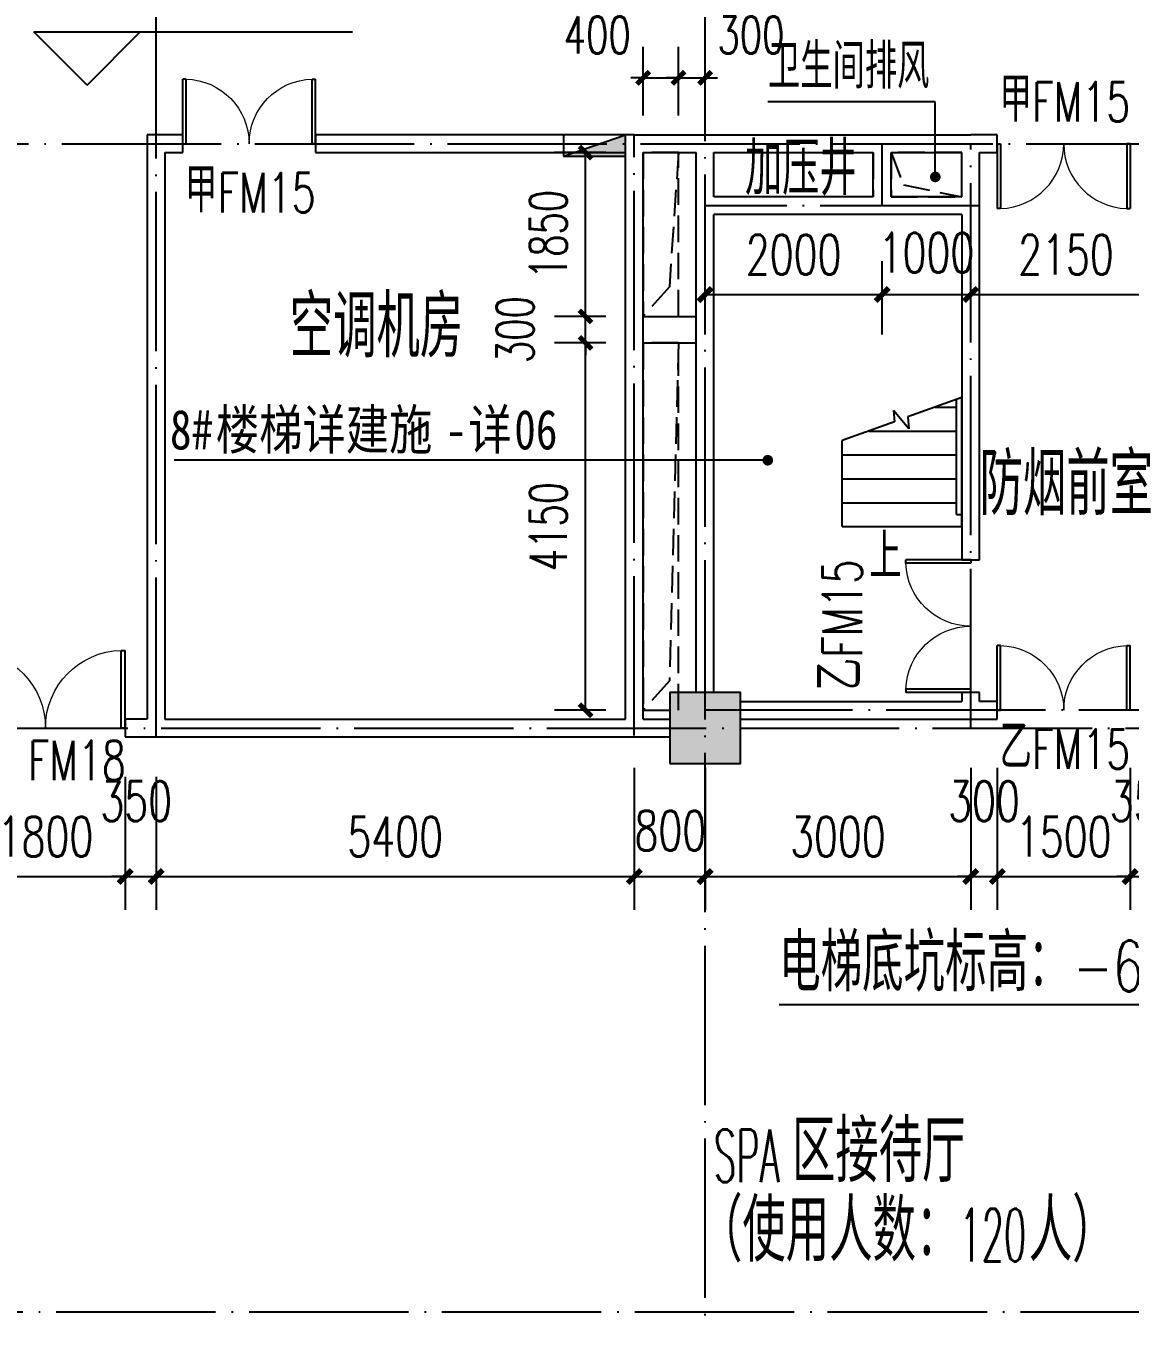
# Model space of a CAD drawing. Extents: x 246015 to 608740, y -108003 to 88400.
# Drawn here: x 398683 to 411154, y -18161 to -3530 of the extents above; entities that cross this region are included whole.
import ezdxf

# ---------------------------------------------------------------- set-up
doc = ezdxf.new("R2010")
doc.units = 0
doc.header["$LTSCALE"] = 3000
doc.header["$MEASUREMENT"] = 0
doc.header["$PDMODE"] = 1
doc.linetypes.add('DASH', pattern=[0.35, 0.25, -0.1])
doc.linetypes.add('DOTE', pattern=[2.42, 2, -0.2, 0.02, -0.2])
doc.layers.get('0').update_dxf_attribs({"linetype": 'CONTINUOUS'})
doc.layers.get('DEFPOINTS').update_dxf_attribs({"linetype": 'CONTINUOUS'})
for name, color, linetype in [('column', 9, 'CONTINUOUS'), ('DIM_ELEV', 3, 'CONTINUOUS'), ('DIM_LEAD', 3, 'CONTINUOUS'), ('DIM_SYMB', 3, 'CONTINUOUS'), ('dote', 1, 'DOTE'), ('PUB_DIM', 3, 'CONTINUOUS'), ('PUB_HATCH', 8, 'CONTINUOUS'), ('PUB_TEXT', 7, 'CONTINUOUS'), ('stair', 2, 'CONTINUOUS'), ('WALL', 9, 'CONTINUOUS'), ('WINDOW', 4, 'CONTINUOUS'), ('WINDOW_TEXT', 7, 'CONTINUOUS'), ('楼板洞口', 4, 'CONTINUOUS'), ('消火栓', 6, 'CONTINUOUS')]:
    doc.layers.add(name, color=color, linetype=linetype)
doc.styles.add('-黑体', font='simhei.ttf', dxfattribs={"width": 0.8})
doc.styles.add('_TCH_DIM', font='SIMPLEX', dxfattribs={"bigfont": 'GBCBIG'})
doc.styles.add('_TCH_WINDOW', font='SIMPLEX', dxfattribs={"bigfont": 'GBCBIG'})
doc.styles.add('DIM_FONT', font='simplex.shx', dxfattribs={"width": 0.7, "bigfont": 'hztxt.shx'})
doc.dimstyles.new('DIMN140', dxfattribs={"dimscale": 1.4, "dimtxt": 300, "dimasz": 100, "dimexe": 250, "dimexo": 300, "dimgap": 150, "dimtad": 1, "dimdec": 0, "dimzin": 0, "dimdsep": 46, "dimtxsty": 'DIM_FONT', "dimblk": 'ARCHTICK', "dimcen": 0.09, "dimclrt": 7, "dimazin": 2, "dimtfac": 1, "dimtdec": 0, "dimtix": 1, "dimtmove": 2, "dimatfit": 3, "dimfxl": 0, "dimtolj": 1, "dimtzin": 0, "dimarcsym": 0})
doc.dimstyles.new('DIMN150', dxfattribs={"dimscale": 1.5, "dimtxt": 300, "dimasz": 100, "dimexe": 250, "dimexo": 300, "dimgap": 150, "dimtad": 1, "dimdec": 0, "dimzin": 0, "dimdsep": 46, "dimtxsty": 'DIM_FONT', "dimblk": 'ARCHTICK', "dimcen": 0.09, "dimclrt": 7, "dimazin": 2, "dimtfac": 1, "dimtdec": 0, "dimtix": 1, "dimtmove": 2, "dimatfit": 3, "dimfxl": 0, "dimtolj": 1, "dimtzin": 0, "dimarcsym": 0})

# ---------------------------------------------------------------- blocks, each defined once
blk = doc.blocks.new('_ARCHTICK')
at = {"color": 0, "linetype": 'ByBlock', "const_width": 0.4}
blk.add_lwpolyline([(-0.5, -0.5), (0.5, 0.5)], dxfattribs=at)
blk = doc.blocks.new('*D394')
at = {"layer": 'DEFPOINTS', "color": 0}
for p in [(406354, -4116), (406054, -4961), (406354, -4961)]:
    blk.add_point(p, dxfattribs=at)
at = {"layer": 'PUB_DIM', "color": 0, "lineweight": -2}
for p, q in [((406054, -4541), (406054, -3766)), ((406354, -4541), (406354, -3766)), ((406054, -4116), (405914, -4116)), ((406054, -4116), (406354, -4116)), ((406354, -4116), (406494, -4116))]:
    blk.add_line(p, q, dxfattribs=at)
at = {"layer": 'PUB_DIM', "color": 0, "lineweight": -2, "xscale": 140, "yscale": 140, "zscale": 140}
blk.add_blockref('_ARCHTICK', (406054, -4116), dxfattribs=at)
at = {"layer": 'PUB_DIM', "color": 0, "lineweight": -2, "xscale": 140, "yscale": 140, "zscale": 140, "rotation": 180}
blk.add_blockref('_ARCHTICK', (406354, -4116), dxfattribs=at)
at = {"layer": 'PUB_DIM', "color": 7, "insert": (406872, -3633), "char_height": 420, "attachment_point": 5, "style": 'DIM_FONT'}
blk.add_mtext('\\A1;300', dxfattribs=at)
blk = doc.blocks.new('*D395')
at = {"layer": 'DEFPOINTS', "color": 0}
for p in [(406054, -4116), (405654, -4961), (406054, -4961)]:
    blk.add_point(p, dxfattribs=at)
at = {"layer": 'PUB_DIM', "color": 0, "lineweight": -2}
for p, q in [((405654, -4541), (405654, -3766)), ((406054, -4541), (406054, -3766)), ((405654, -4116), (405514, -4116)), ((405654, -4116), (406054, -4116)), ((406054, -4116), (406194, -4116))]:
    blk.add_line(p, q, dxfattribs=at)
at = {"layer": 'PUB_DIM', "color": 0, "lineweight": -2, "xscale": 140, "yscale": 140, "zscale": 140}
blk.add_blockref('_ARCHTICK', (405654, -4116), dxfattribs=at)
at = {"layer": 'PUB_DIM', "color": 0, "lineweight": -2, "xscale": 140, "yscale": 140, "zscale": 140, "rotation": 180}
blk.add_blockref('_ARCHTICK', (406054, -4116), dxfattribs=at)
at = {"layer": 'PUB_DIM', "color": 7, "insert": (405136, -3633), "char_height": 420, "attachment_point": 5, "style": 'DIM_FONT'}
blk.add_mtext('\\A1;400', dxfattribs=at)
blk = doc.blocks.new('*D396')
at = {"layer": 'DEFPOINTS', "color": 0}
for p in [(405003, -7111), (405654, -7111), (405654, -11261)]:
    blk.add_point(p, dxfattribs=at)
at = {"layer": 'PUB_DIM', "color": 0, "lineweight": -2}
for p, q in [((405234, -7111), (404653, -7111)), ((405003, -11261), (405003, -7111)), ((405234, -11261), (404653, -11261))]:
    blk.add_line(p, q, dxfattribs=at)
at = {"layer": 'PUB_DIM', "color": 0, "lineweight": -2, "xscale": 140, "yscale": 140, "zscale": 140}
for p, rotation in [((405003, -7111), 90), ((405003, -11261), 270)]:
    blk.add_blockref('_ARCHTICK', p, dxfattribs=dict(at, rotation=rotation))
at = {"layer": 'PUB_DIM', "color": 7, "insert": (404583, -9186), "char_height": 420, "attachment_point": 5, "rotation": 90, "style": 'DIM_FONT'}
blk.add_mtext('\\A1;4150', dxfattribs=at)
blk = doc.blocks.new('*D397')
at = {"layer": 'DEFPOINTS', "color": 0}
for p in [(405003, -6811), (405654, -6811), (405654, -7111)]:
    blk.add_point(p, dxfattribs=at)
at = {"layer": 'PUB_DIM', "color": 0, "lineweight": -2}
for p, q in [((405003, -6811), (405003, -6671)), ((405234, -6811), (404653, -6811)), ((405003, -7111), (405003, -6811)), ((405234, -7111), (404653, -7111)), ((405003, -7111), (405003, -7251))]:
    blk.add_line(p, q, dxfattribs=at)
at = {"layer": 'PUB_DIM', "color": 0, "lineweight": -2, "xscale": 140, "yscale": 140, "zscale": 140}
for p, rotation in [((405003, -6811), 270), ((405003, -7111), 90)]:
    blk.add_blockref('_ARCHTICK', p, dxfattribs=dict(at, rotation=rotation))
at = {"layer": 'PUB_DIM', "color": 7, "insert": (404208, -6961), "char_height": 420, "attachment_point": 5, "rotation": 90, "style": 'DIM_FONT'}
blk.add_mtext('\\A1;300', dxfattribs=at)
blk = doc.blocks.new('*D398')
at = {"layer": 'DEFPOINTS', "color": 0}
for p in [(405003, -4961), (405654, -4961), (405654, -6811)]:
    blk.add_point(p, dxfattribs=at)
at = {"layer": 'PUB_DIM', "color": 0, "lineweight": -2}
for p, q in [((405234, -4961), (404653, -4961)), ((405003, -6811), (405003, -4961)), ((405234, -6811), (404653, -6811))]:
    blk.add_line(p, q, dxfattribs=at)
at = {"layer": 'PUB_DIM', "color": 0, "lineweight": -2, "xscale": 140, "yscale": 140, "zscale": 140}
for p, rotation in [((405003, -4961), 90), ((405003, -6811), 270)]:
    blk.add_blockref('_ARCHTICK', p, dxfattribs=dict(at, rotation=rotation))
at = {"layer": 'PUB_DIM', "color": 7, "insert": (404583, -5886), "char_height": 420, "attachment_point": 5, "rotation": 90, "style": 'DIM_FONT'}
blk.add_mtext('\\A1;1850', dxfattribs=at)
blk = doc.blocks.new('*D659')
at = {"layer": 'DEFPOINTS', "color": 0}
for p in [(405554, -11461), (406354, -11461), (406354, -13139)]:
    blk.add_point(p, dxfattribs=at)
at = {"layer": 'PUB_DIM', "color": 0, "lineweight": -2}
for p, q in [((405554, -11911), (405554, -13514)), ((406354, -11911), (406354, -13514)), ((405554, -13139), (406354, -13139))]:
    blk.add_line(p, q, dxfattribs=at)
at = {"layer": 'PUB_DIM', "color": 0, "lineweight": -2, "xscale": 150, "yscale": 150, "zscale": 150, "rotation": 180}
blk.add_blockref('_ARCHTICK', (405554, -13139), dxfattribs=at)
at = {"layer": 'PUB_DIM', "color": 0, "lineweight": -2, "xscale": 150, "yscale": 150, "zscale": 150}
blk.add_blockref('_ARCHTICK', (406354, -13139), dxfattribs=at)
at = {"layer": 'PUB_DIM', "color": 7, "insert": (405961, -12621), "char_height": 450, "attachment_point": 5, "style": 'DIM_FONT'}
blk.add_mtext('\\A1;800', dxfattribs=at)
blk = doc.blocks.new('*D660')
at = {"layer": 'DEFPOINTS', "color": 0}
for p in [(406354, -11461), (409354, -11461), (409354, -13139)]:
    blk.add_point(p, dxfattribs=at)
at = {"layer": 'PUB_DIM', "color": 0, "lineweight": -2}
for p, q in [((406354, -11911), (406354, -13514)), ((409354, -11911), (409354, -13514)), ((406354, -13139), (409354, -13139))]:
    blk.add_line(p, q, dxfattribs=at)
at = {"layer": 'PUB_DIM', "color": 0, "lineweight": -2, "xscale": 150, "yscale": 150, "zscale": 150, "rotation": 180}
blk.add_blockref('_ARCHTICK', (406354, -13139), dxfattribs=at)
at = {"layer": 'PUB_DIM', "color": 0, "lineweight": -2, "xscale": 150, "yscale": 150, "zscale": 150}
blk.add_blockref('_ARCHTICK', (409354, -13139), dxfattribs=at)
at = {"layer": 'PUB_DIM', "color": 7, "insert": (407854, -12689), "char_height": 450, "attachment_point": 5, "style": 'DIM_FONT'}
blk.add_mtext('\\A1;3000', dxfattribs=at)
blk = doc.blocks.new('*D661')
at = {"layer": 'DEFPOINTS', "color": 0}
for p in [(409354, -11461), (409654, -11461), (409654, -13139)]:
    blk.add_point(p, dxfattribs=at)
at = {"layer": 'PUB_DIM', "color": 0, "lineweight": -2}
for p, q in [((409354, -11911), (409354, -13514)), ((409654, -11911), (409654, -13514)), ((409354, -13139), (409204, -13139)), ((409354, -13139), (409654, -13139)), ((409654, -13139), (409804, -13139))]:
    blk.add_line(p, q, dxfattribs=at)
at = {"layer": 'PUB_DIM', "color": 0, "lineweight": -2, "xscale": 150, "yscale": 150, "zscale": 150}
blk.add_blockref('_ARCHTICK', (409354, -13139), dxfattribs=at)
at = {"layer": 'PUB_DIM', "color": 0, "lineweight": -2, "xscale": 150, "yscale": 150, "zscale": 150, "rotation": 180}
blk.add_blockref('_ARCHTICK', (409654, -13139), dxfattribs=at)
at = {"layer": 'PUB_DIM', "color": 7, "insert": (409504, -12288), "char_height": 450, "attachment_point": 5, "style": 'DIM_FONT'}
blk.add_mtext('\\A1;300', dxfattribs=at)
blk = doc.blocks.new('*D662')
at = {"layer": 'DEFPOINTS', "color": 0}
for p in [(409654, -11461), (411154, -11461), (411154, -13139)]:
    blk.add_point(p, dxfattribs=at)
at = {"layer": 'PUB_DIM', "color": 0, "lineweight": -2}
for p, q in [((409654, -11911), (409654, -13514)), ((411154, -11911), (411154, -13514)), ((409654, -13139), (411154, -13139))]:
    blk.add_line(p, q, dxfattribs=at)
at = {"layer": 'PUB_DIM', "color": 0, "lineweight": -2, "xscale": 150, "yscale": 150, "zscale": 150, "rotation": 180}
blk.add_blockref('_ARCHTICK', (409654, -13139), dxfattribs=at)
at = {"layer": 'PUB_DIM', "color": 0, "lineweight": -2, "xscale": 150, "yscale": 150, "zscale": 150}
blk.add_blockref('_ARCHTICK', (411154, -13139), dxfattribs=at)
at = {"layer": 'PUB_DIM', "color": 7, "insert": (410404, -12689), "char_height": 450, "attachment_point": 5, "style": 'DIM_FONT'}
blk.add_mtext('\\A1;1500', dxfattribs=at)
blk = doc.blocks.new('*D663')
at = {"layer": 'DEFPOINTS', "color": 0}
for p in [(411154, -11461), (411504, -11461), (411504, -13139)]:
    blk.add_point(p, dxfattribs=at)
at = {"layer": 'PUB_DIM', "color": 0, "lineweight": -2}
for p, q in [((411154, -11911), (411154, -13514)), ((411504, -11911), (411504, -13514)), ((411154, -13139), (411004, -13139)), ((411154, -13139), (411504, -13139)), ((411504, -13139), (411654, -13139))]:
    blk.add_line(p, q, dxfattribs=at)
at = {"layer": 'PUB_DIM', "color": 0, "lineweight": -2, "xscale": 150, "yscale": 150, "zscale": 150}
blk.add_blockref('_ARCHTICK', (411154, -13139), dxfattribs=at)
at = {"layer": 'PUB_DIM', "color": 0, "lineweight": -2, "xscale": 150, "yscale": 150, "zscale": 150, "rotation": 180}
blk.add_blockref('_ARCHTICK', (411504, -13139), dxfattribs=at)
at = {"layer": 'PUB_DIM', "color": 7, "insert": (411329, -12288), "char_height": 450, "attachment_point": 5, "style": 'DIM_FONT'}
blk.add_mtext('\\A1;350', dxfattribs=at)
blk = doc.blocks.new('*D667')
at = {"layer": 'DEFPOINTS', "color": 0}
for p in [(408354, -6564), (406354, -7467), (408354, -7467)]:
    blk.add_point(p, dxfattribs=at)
at = {"layer": 'PUB_DIM', "color": 0, "lineweight": -2}
for p, q in [((406354, -7017), (406354, -6189)), ((408354, -7017), (408354, -6189)), ((406354, -6564), (408354, -6564))]:
    blk.add_line(p, q, dxfattribs=at)
at = {"layer": 'PUB_DIM', "color": 0, "lineweight": -2, "xscale": 150, "yscale": 150, "zscale": 150, "rotation": 180}
blk.add_blockref('_ARCHTICK', (406354, -6564), dxfattribs=at)
at = {"layer": 'PUB_DIM', "color": 0, "lineweight": -2, "xscale": 150, "yscale": 150, "zscale": 150}
blk.add_blockref('_ARCHTICK', (408354, -6564), dxfattribs=at)
at = {"layer": 'PUB_DIM', "color": 7, "insert": (407354, -6114), "char_height": 450, "attachment_point": 5, "style": 'DIM_FONT'}
blk.add_mtext('\\A1;2000', dxfattribs=at)
blk = doc.blocks.new('*D668')
at = {"layer": 'DEFPOINTS', "color": 0}
for p in [(409354, -6564), (408354, -7467), (409354, -7467)]:
    blk.add_point(p, dxfattribs=at)
at = {"layer": 'PUB_DIM', "color": 0, "lineweight": -2}
for p, q in [((408354, -7017), (408354, -6189)), ((409354, -7017), (409354, -6189)), ((408354, -6564), (409354, -6564))]:
    blk.add_line(p, q, dxfattribs=at)
at = {"layer": 'PUB_DIM', "color": 0, "lineweight": -2, "xscale": 150, "yscale": 150, "zscale": 150, "rotation": 180}
blk.add_blockref('_ARCHTICK', (408354, -6564), dxfattribs=at)
at = {"layer": 'PUB_DIM', "color": 0, "lineweight": -2, "xscale": 150, "yscale": 150, "zscale": 150}
blk.add_blockref('_ARCHTICK', (409354, -6564), dxfattribs=at)
at = {"layer": 'PUB_DIM', "color": 7, "insert": (408854, -6092), "char_height": 450, "attachment_point": 5, "style": 'DIM_FONT'}
blk.add_mtext('\\A1;1000', dxfattribs=at)
blk = doc.blocks.new('*D669')
at = {"layer": 'DEFPOINTS', "color": 0}
for p in [(411504, -6564), (409354, -7467), (411504, -7467)]:
    blk.add_point(p, dxfattribs=at)
at = {"layer": 'PUB_DIM', "color": 0, "lineweight": -2}
for p, q in [((409354, -7017), (409354, -6189)), ((411504, -7017), (411504, -6189)), ((409354, -6564), (411504, -6564))]:
    blk.add_line(p, q, dxfattribs=at)
at = {"layer": 'PUB_DIM', "color": 0, "lineweight": -2, "xscale": 150, "yscale": 150, "zscale": 150, "rotation": 180}
blk.add_blockref('_ARCHTICK', (409354, -6564), dxfattribs=at)
at = {"layer": 'PUB_DIM', "color": 0, "lineweight": -2, "xscale": 150, "yscale": 150, "zscale": 150}
blk.add_blockref('_ARCHTICK', (411504, -6564), dxfattribs=at)
at = {"layer": 'PUB_DIM', "color": 7, "insert": (410429, -6114), "char_height": 450, "attachment_point": 5, "style": 'DIM_FONT'}
blk.add_mtext('\\A1;2150', dxfattribs=at)
blk = doc.blocks.new('*D780')
at = {"layer": 'DEFPOINTS', "color": 0}
for p in [(400154, -11561), (405554, -11561), (405554, -13139)]:
    blk.add_point(p, dxfattribs=at)
at = {"layer": 'PUB_DIM', "color": 0, "lineweight": -2}
for p, q in [((400154, -12011), (400154, -13514)), ((405554, -12011), (405554, -13514)), ((400154, -13139), (405554, -13139))]:
    blk.add_line(p, q, dxfattribs=at)
at = {"layer": 'PUB_DIM', "color": 0, "lineweight": -2, "xscale": 150, "yscale": 150, "zscale": 150, "rotation": 180}
blk.add_blockref('_ARCHTICK', (400154, -13139), dxfattribs=at)
at = {"layer": 'PUB_DIM', "color": 0, "lineweight": -2, "xscale": 150, "yscale": 150, "zscale": 150}
blk.add_blockref('_ARCHTICK', (405554, -13139), dxfattribs=at)
at = {"layer": 'PUB_DIM', "color": 7, "insert": (402854, -12689), "char_height": 450, "attachment_point": 5, "style": 'DIM_FONT'}
blk.add_mtext('\\A1;5400', dxfattribs=at)
blk = doc.blocks.new('*D781')
at = {"layer": 'DEFPOINTS', "color": 0}
for p in [(399804, -11561), (400154, -11561), (400154, -13139)]:
    blk.add_point(p, dxfattribs=at)
at = {"layer": 'PUB_DIM', "color": 0, "lineweight": -2}
for p, q in [((399804, -12011), (399804, -13514)), ((400154, -12011), (400154, -13514)), ((399804, -13139), (399654, -13139)), ((399804, -13139), (400154, -13139)), ((400154, -13139), (400304, -13139))]:
    blk.add_line(p, q, dxfattribs=at)
at = {"layer": 'PUB_DIM', "color": 0, "lineweight": -2, "xscale": 150, "yscale": 150, "zscale": 150}
blk.add_blockref('_ARCHTICK', (399804, -13139), dxfattribs=at)
at = {"layer": 'PUB_DIM', "color": 0, "lineweight": -2, "xscale": 150, "yscale": 150, "zscale": 150, "rotation": 180}
blk.add_blockref('_ARCHTICK', (400154, -13139), dxfattribs=at)
at = {"layer": 'PUB_DIM', "color": 7, "insert": (399929, -12288), "char_height": 450, "attachment_point": 5, "style": 'DIM_FONT'}
blk.add_mtext('\\A1;350', dxfattribs=at)
blk = doc.blocks.new('*D782')
at = {"layer": 'DEFPOINTS', "color": 0}
for p in [(398004, -11561), (399804, -11561), (399804, -13139)]:
    blk.add_point(p, dxfattribs=at)
at = {"layer": 'PUB_DIM', "color": 0, "lineweight": -2}
for p, q in [((398004, -12011), (398004, -13514)), ((399804, -12011), (399804, -13514)), ((398004, -13139), (399804, -13139))]:
    blk.add_line(p, q, dxfattribs=at)
at = {"layer": 'PUB_DIM', "color": 0, "lineweight": -2, "xscale": 150, "yscale": 150, "zscale": 150, "rotation": 180}
blk.add_blockref('_ARCHTICK', (398004, -13139), dxfattribs=at)
at = {"layer": 'PUB_DIM', "color": 0, "lineweight": -2, "xscale": 150, "yscale": 150, "zscale": 150}
blk.add_blockref('_ARCHTICK', (399804, -13139), dxfattribs=at)
at = {"layer": 'PUB_DIM', "color": 7, "insert": (398904, -12689), "char_height": 450, "attachment_point": 5, "style": 'DIM_FONT'}
blk.add_mtext('\\A1;1800', dxfattribs=at)
blk = doc.blocks.new('_FZH')
blk.add_lwpolyline([(-0.5, -0.5), (0.5, -0.5), (0.5, 0.5), (-0.5, 0.5)], close=True)
at = {"layer": 'PUB_HATCH'}
blk.add_solid([(-0.5, -0.5), (0.5, -0.5), (-0.5, 0.5), (0.5, 0.5)], dxfattribs=at)
blk = doc.blocks.new('$DorLib2D$00000002')
for p, q in [((-0.5, 0), (-0.5, 0.4875)), ((-0.475, 0.4875), (-0.5, 0.4875)), ((-0.475, 0), (-0.475, 0.4875)), ((0.475, 0), (0.475, 0.4875)), ((0.475, 0.4875), (0.5, 0.4875)), ((0.5, 0), (0.5, 0.4875)), ((-0.5, 0), (-0.475, 0)), ((0.5, 0), (0.475, 0))]:
    blk.add_line(p, q)
at = {"lineweight": 13}
for centre, start, end in [((-0.4875, 0), 0, 88.53072), ((0.4875, 0), 91.46928, 180)]:
    blk.add_arc(centre, 0.4875, start, end, dxfattribs=at)
blk = doc.blocks.new('$TwtSys$00000434')
for p, q in [((-0.5, 0.5), (-0.5, -0.5)), ((-0.5, -0.5), (0.5, 0.5)), ((0.5, 0.5), (-0.5, 0.5)), ((0.5, -0.5), (0.5, 0.5)), ((-0.5, -0.5), (0.5, -0.5))]:
    blk.add_line(p, q)
blk.add_solid([(0.5, -0.5), (0.5, 0.5), (-0.5, -0.5)])

msp = doc.modelspace()

# ---------------------------------------------------------------- linework, layer by layer
at = {"layer": 'DIM_ELEV'}
for p, q in [((399373.5, -4197.9), (398773.5, -3597.9)), ((398773.5, -3597.9), (402373.5, -3597.9)), ((399373.5, -4197.9), (399973.5, -3597.9))]:
    msp.add_line(p, q, dxfattribs=at)
at = {"layer": 'DIM_LEAD'}
for p, q in [((408953.9, -4388.2), (407064.1, -4388.2)), ((408953.9, -5235.7), (408953.9, -4388.2)), ((406079.7, -8436.3), (400359.3, -8436.3)), ((407061.9, -8436.3), (406079.7, -8436.3)), ((412728.9, -14587.2), (407190, -14587.2))]:
    msp.add_line(p, q, dxfattribs=at)
at = {"layer": 'DIM_LEAD', "const_width": 60}
for points in [[(408953.9, -5265.7, 1), (408953.9, -5205.7, 1)], [(407091.9, -8436.3, 1), (407031.9, -8436.3, 1)]]:
    msp.add_lwpolyline(points, format="xyb", close=True, dxfattribs=at)
at = {"layer": 'DIM_SYMB'}
msp.add_lwpolyline([(408751.2, -9300.1, 0, 0, 0), (408751.2, -8535.1, 120, 0, 0), (408751.2, -8085.1, 0, 0, 0)], format="xyseb", dxfattribs=at)
at = {"layer": 'dote', "ltscale": 0.3}
for p, q in [((406353.9, -81061.4), (406353.9, 53538.6)), ((400153.9, -11561.4), (400153.9, 20038.6)), ((405553.9, -11547.2), (405553.9, -4761.4)), ((372953.9, -4861.4), (457453.9, -4861.4)), ((409353.9, -11461.4), (409353.9, -4861.4)), ((409453.9, -5561.4), (406353.9, -5561.4)), ((414553.9, -11261.4), (406353.9, -11261.4)), ((295667.9, -11461.4), (554353.9, -11461.4)), ((457453.9, -18061.4), (373053.9, -18061.4))]:
    msp.add_line(p, q, dxfattribs=at)
at = {"layer": 'dote'}
msp.add_line((408353.9, -5561.4), (408353.9, -4861.4), dxfattribs=at)
at = {"layer": 'stair'}
for p, q in [((409253.9, -7728.1), (408644.6, -7947.4)), ((409193.9, -9051.1), (409193.9, -7749.7)), ((409253.9, -9051.1), (409253.9, -7728.1)), ((409253.9, -9051.1), (409253.9, -7728.1)), ((408655.9, -8081.9), (408483.7, -7875.3)), ((408483.7, -7875.3), (408494.3, -8001.5)), ((408953.9, -7836.1), (409193.9, -7836.1)), ((408494.3, -8001.5), (407903.9, -8214.1)), ((408644.6, -7947.4), (408655.9, -8081.9)), ((408203.9, -8106.1), (409193.9, -8106.1)), ((407903.9, -9186.1), (407903.9, -8214.1)), ((407903.9, -8376.1), (409193.9, -8376.1)), ((407903.9, -8646.1), (409193.9, -8646.1)), ((407903.9, -8916.1), (409193.9, -8916.1)), ((409193.9, -9051.1), (409253.9, -9051.1)), ((409253.9, -9186.1), (409253.9, -9051.1)), ((407903.9, -9186.1), (409253.9, -9186.1))]:
    msp.add_line(p, q, dxfattribs=at)
at = {"layer": 'WALL'}
for p, q in [((400053.9, -4761.4), (400053.9, -11361.4)), ((400453.9, -4761.4), (400053.9, -4761.4)), ((400453.9, -4961.4), (400453.9, -4761.4)), ((405553.9, -4761.4), (401953.9, -4761.4)), ((401953.9, -4761.4), (401953.9, -4961.4)), ((405553.9, -4761.4), (406353.9, -4761.4)), ((406353.9, -4761.4), (408353.9, -4761.4)), ((408353.9, -4761.4), (409353.9, -4761.4)), ((409653.9, -4761.4), (409353.9, -4761.4)), ((409653.9, -4961.4), (409653.9, -4761.4)), ((400253.9, -4961.4), (400253.9, -11361.4)), ((400253.9, -4961.4), (400453.9, -4961.4)), ((401953.9, -4961.4), (405453.9, -4961.4)), ((405453.9, -11361.4), (405453.9, -4961.4)), ((405653.9, -4961.4), (406253.9, -4961.4)), ((405653.9, -11361.4), (405653.9, -4961.4)), ((406253.9, -5561.4), (406253.9, -4961.4)), ((406453.9, -4961.4), (408253.9, -4961.4)), ((406453.9, -5461.4), (406453.9, -4961.4)), ((408253.9, -5461.4), (408253.9, -4961.4)), ((408453.9, -5461.4), (408453.9, -4961.4)), ((408453.9, -4961.4), (409253.9, -4961.4)), ((409253.9, -5461.4), (409253.9, -4961.4)), ((409453.9, -5561.4), (409453.9, -4961.4)), ((409453.9, -4961.4), (409653.9, -4961.4)), ((408253.9, -5461.4), (406453.9, -5461.4)), ((409253.9, -5461.4), (408453.9, -5461.4)), ((406253.9, -11061.4), (406253.9, -5561.4)), ((406453.9, -11061.4), (406453.9, -5661.4)), ((408353.9, -5661.4), (406453.9, -5661.4)), ((409253.9, -5661.4), (408353.9, -5661.4)), ((409253.9, -5661.4), (409253.9, -9561.4)), ((409453.9, -9561.4), (409453.9, -5561.4)), ((409253.9, -9561.4), (409453.9, -9561.4)), ((409453.9, -11061.4), (409253.9, -11061.4)), ((409253.9, -11061.4), (409253.9, -11161.4)), ((409453.9, -11161.4), (409453.9, -11061.4)), ((406753.9, -11161.4), (409253.9, -11161.4)), ((409653.9, -11161.4), (409453.9, -11161.4)), ((409653.9, -11361.4), (409653.9, -11161.4)), ((400053.9, -11361.4), (399803.9, -11361.4)), ((399803.9, -11361.4), (399803.9, -11561.4)), ((400253.9, -11361.4), (405453.9, -11361.4)), ((405653.9, -11361.4), (405953.9, -11361.4)), ((406753.9, -11361.4), (409353.9, -11361.4)), ((409353.9, -11361.4), (409653.9, -11361.4)), ((399803.9, -11561.4), (400153.9, -11561.4)), ((400153.9, -11561.4), (405553.9, -11561.4)), ((405553.9, -11561.4), (405953.9, -11561.4))]:
    msp.add_line(p, q, dxfattribs=at)
at = {"layer": '楼板洞口'}
for p, q in [((405653.9, -6811.4), (406253.9, -6811.4)), ((405653.9, -7111.4), (406253.9, -7111.4))]:
    msp.add_line(p, q, dxfattribs=at)
at = {"layer": '楼板洞口', "linetype": 'DASH', "ltscale": 0.4}
for points in [[(406053.9, -6811.4), (406053.9, -4961.4), (405653.9, -4961.4), (405653.9, -6811.4), (406053.9, -6811.4)], [(406053.9, -4961.4), (405950.4, -6476.5), (405653.9, -6811.4)], [(408453.9, -4961.4), (408593.1, -5324.8), (409253.9, -5461.4)], [(406053.9, -11261.4), (406053.9, -7111.4), (405653.9, -7111.4), (405653.9, -11261.4), (406053.9, -11261.4)], [(406053.9, -7111.4), (405950.4, -10926.5), (405653.9, -11261.4)]]:
    msp.add_lwpolyline(points, dxfattribs=at)
for points in [[(406453.9, -4961.4), (408253.9, -4961.4), (408253.9, -5461.4), (406453.9, -5461.4)], [(409253.9, -4961.4), (408453.9, -4961.4), (408453.9, -5461.4), (409253.9, -5461.4)]]:
    msp.add_lwpolyline(points, close=True, dxfattribs=at)

# ---------------------------------------------------------------- block references
at = {"layer": 'column', "xscale": 800, "yscale": 800, "zscale": 800}
msp.add_blockref('_FZH', (406353.9, -11461.4), dxfattribs=at)
at = {"layer": 'WINDOW'}
for p, xscale, yscale, zscale, rotation in [((401203.9, -4861.4), 1500, -1500, 1500, 179.999999998581), ((409353.9, -10311.4), -1500, 1500, -1500, 90.00000000054767), ((410403.9, -11261.4), -1500, 1500, -1500, 359.999999999712), ((398903.9, -11461.4), -1800, 1800, -1800, 359.9999999998341)]:
    msp.add_blockref('$DorLib2D$00000002', p, dxfattribs=dict(at, xscale=xscale, yscale=yscale, zscale=zscale, rotation=rotation))
at = {"layer": 'WINDOW', "xscale": -1500, "yscale": -1500, "zscale": -1500}
msp.add_blockref('$DorLib2D$00000002', (410403.9, -4861.4), dxfattribs=at)
at = {"layer": '消火栓', "xscale": 700, "yscale": 240, "zscale": 700, "rotation": 4.147200271736233e-09}
msp.add_blockref('$TwtSys$00000434', (405103.9, -4881.4), dxfattribs=at)

# ---------------------------------------------------------------- texts
at = {"layer": 'PUB_TEXT', "style": '_TCH_DIM'}
for s, height, p in [('卫生间排风', 506.38, (407064.1, -4238.2)), ('上', 506.4, (408207.3, -9771.8)), ('电梯底坑标高：', 651.06, (407190, -14437.2))]:
    msp.add_text(s, height=height, dxfattribs=at).set_placement(p)
at = {"layer": 'PUB_TEXT'}
for s, height, style, width, p in [('加压井', 600, 'DIM_FONT', 0.7, (406804.8, -5441.1)), ('空调机房', 700, 'DIM_FONT', 0.7, (401663.4, -7276.3)), ('8#', 448.1, '-黑体', 0.8, (400310, -8314)), ('楼梯详建施', 448.1, '-黑体', 0.8, (400828.5, -8314)), ('详', 448.1, '-黑体', 0.8, (403680.2, -8314)), ('06', 448.1, '-黑体', 0.8, (404198.6, -8314)), ('-', 448.1, '-黑体', 0.8, (403420.9, -8314)), ('防烟前室', 700, 'DIM_FONT', 0.7, (409453.7, -9056.6)), ('-6.60', 573.75, '_TCH_DIM', 0.705882, (410507.6, -14437.2)), ('区接待厅', 700, 'DIM_FONT', 0.7, (407335.4, -16591.4)), ('SPA', 595, 'DIM_FONT', 0.494118, (406453.4, -16591.4)), ('（使用人数：', 700, 'DIM_FONT', 0.7, (406285.4, -17487.3)), ('人）', 700, 'DIM_FONT', 0.7, (410009.4, -17487.3)), ('120', 595, 'DIM_FONT', 0.494118, (409225.4, -17487.3))]:
    msp.add_text(s, height=height, dxfattribs=dict(at, style=style, width=width)).set_placement(p)
at = {"layer": 'WINDOW_TEXT', "style": '_TCH_WINDOW'}
for s, p in [('甲', (409679.6, -4611.4)), ('乙', (409679.6, -11922.8))]:
    msp.add_text(s, height=506.4, dxfattribs=at).set_placement(p)
at = {"layer": 'WINDOW_TEXT', "style": '_TCH_WINDOW', "width": 0.705882}
for s, p in [('FM15', (410048.2, -4611.4)), ('FM15', (410048.2, -11922.8)), ('FM18', (398705.7, -12051.6))]:
    msp.add_text(s, height=446.25, dxfattribs=at).set_placement(p)
at = {"layer": 'WINDOW_TEXT', "style": '_TCH_WINDOW'}
for s, rotation, p in [('甲', 360, (400479.6, -5636.4)), ('乙', 90, (408126.3, -11035.7))]:
    msp.add_text(s, height=506.4, rotation=rotation, dxfattribs=at).set_placement(p)
at = {"layer": 'WINDOW_TEXT', "style": '_TCH_WINDOW', "width": 0.705882}
for rotation, p in [(360, (400848.2, -5636.4)), (90, (408126.3, -10667.1))]:
    msp.add_text('FM15', height=446.25, rotation=rotation, dxfattribs=at).set_placement(p)

# ---------------------------------------------------------------- dimensions: what is measured, and where the dimension line sits
at = {"layer": 'PUB_DIM'}
for base, p1, p2, angle, dimstyle, picture, middle in [((406053.9, -4115.7), (405653.9, -4961.4), (406053.9, -4961.4), 0, 'DIMN140', '*D395', (405135.9, -3632.7)), ((406353.9, -4115.7), (406053.9, -4961.4), (406353.9, -4961.4), 0, 'DIMN140', '*D394', (406871.9, -3632.7)), ((409353.9, -6564.2), (408353.9, -7467.5), (409353.9, -7467.5), 0, 'DIMN150', '*D668', (408853.9, -6091.9)), ((405002.8, -6811.4), (405653.9, -7111.4), (405653.9, -6811.4), 90, 'DIMN140', '*D397', (404208.3, -6961.4)), ((406353.9, -13138.9), (405553.9, -11461.4), (406353.9, -11461.4), 0, 'DIMN150', '*D659', (405960.6, -12621.4)), ((409653.9, -13138.9), (409353.9, -11461.4), (409653.9, -11461.4), 0, 'DIMN150', '*D661', (409503.9, -12287.6)), ((411503.9, -13138.9), (411153.9, -11461.4), (411503.9, -11461.4), 0, 'DIMN150', '*D663', (411328.9, -12287.6)), ((400153.9, -13138.9), (399803.9, -11561.4), (400153.9, -11561.4), 0, 'DIMN150', '*D781', (399928.9, -12287.6))]:
    dim = msp.add_linear_dim(base=base, p1=p1, p2=p2, angle=angle, dimstyle=dimstyle, dxfattribs=at)
    dim.commit()
    dim.dimension.update_dxf_attribs({"geometry": picture, "text_midpoint": middle, "dimtype": 129})
for p1, p2, distance, dimstyle, picture, middle in [((405653.9, -6811.4), (405653.9, -4961.4), 651.1, 'DIMN140', '*D398', (404582.8, -5886.4)), ((406353.9, -7467.5), (408353.9, -7467.5), 903.3, 'DIMN150', '*D667', (407353.9, -6114.2)), ((409353.9, -7467.5), (411503.9, -7467.5), 903.3, 'DIMN150', '*D669', (410428.9, -6114.2)), ((405653.9, -11261.4), (405653.9, -7111.4), 651.1, 'DIMN140', '*D396', (404582.8, -9186.4)), ((406353.9, -11461.4), (409353.9, -11461.4), -1677.5, 'DIMN150', '*D660', (407853.9, -12688.9)), ((409653.9, -11461.4), (411153.9, -11461.4), -1677.5, 'DIMN150', '*D662', (410403.9, -12688.9)), ((398003.9, -11561.4), (399803.9, -11561.4), -1577.5, 'DIMN150', '*D782', (398903.9, -12688.9)), ((400153.9, -11561.4), (405553.9, -11561.4), -1577.5, 'DIMN150', '*D780', (402853.9, -12688.9))]:
    dim = msp.add_aligned_dim(p1=p1, p2=p2, distance=distance, dimstyle=dimstyle, dxfattribs=at)
    dim.commit()
    dim.dimension.update_dxf_attribs({"geometry": picture, "text_midpoint": middle})

doc.saveas('drawing.dxf')
